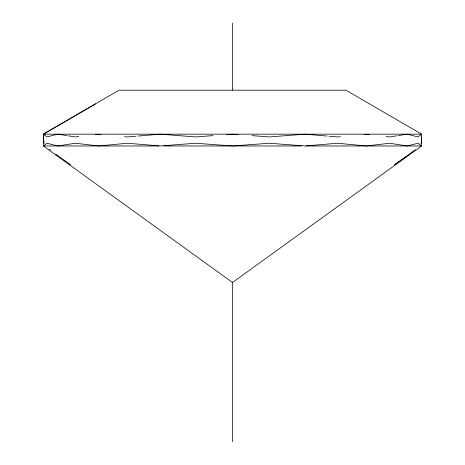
<?xml version="1.0" encoding="UTF-8"?>
<svg xmlns="http://www.w3.org/2000/svg" width="465" height="465" viewBox="0 0 465 465"><rect width="100%" height="100%" fill="white"/><g stroke="black" fill="none" stroke-linecap="round" stroke-linejoin="round"><path stroke-width="0.7" d="M420.953 143.569L421.517 140.849L421.616 134.17L345.972 90.193L119.028 90.193L43.385 134.17L43.385 145.969L232.5 282.488L421.616 145.969L421.616 136.942M415.46 149.637L397.889 162.506M43.385 145.969L47.011 143.243L57.788 145.969L75.272 143.243L98.754 145.969L127.439 143.243L160.123 145.969L195.585 143.243L232.5 145.969L269.415 143.243L304.877 145.969L337.561 143.243L366.246 145.969L389.728 143.243L407.212 145.969L417.989 143.243L421.616 145.969M395.61 164.087L396.75 163.296M394.175 164.872L406.143 156.699M95.546 103.858L43.385 134.17L44.047 143.569M396.721 135.832L389.728 136.942L386.165 136.518M398.121 135.611L407.212 134.17L417.989 136.942L421.616 134.17L43.385 134.17L47.011 136.942L57.788 134.17L66.879 135.611M78.835 136.518L75.272 136.942L68.279 135.832M95.197 134.588L100.905 134.373M340.426 136.663L337.561 136.942L329.034 136.216M364.095 134.373L369.803 134.588M135.966 136.216L127.439 136.942L124.574 136.663M138.099 136.036L160.123 134.17L195.585 136.942L212.958 135.635M226.711 134.6L232.5 134.17L238.289 134.6M44.123 145.969L158.838 145.969M163.639 145.969L301.361 145.969M306.162 145.969L420.877 145.969M252.042 135.635L269.415 136.942L304.877 134.17L326.901 136.036M70.825 164.872L55.492 154.072M49.325 149.265L50.447 150.137M232.5 23.25L232.5 90.094M232.5 281.906L232.5 441.75"/></g></svg>
